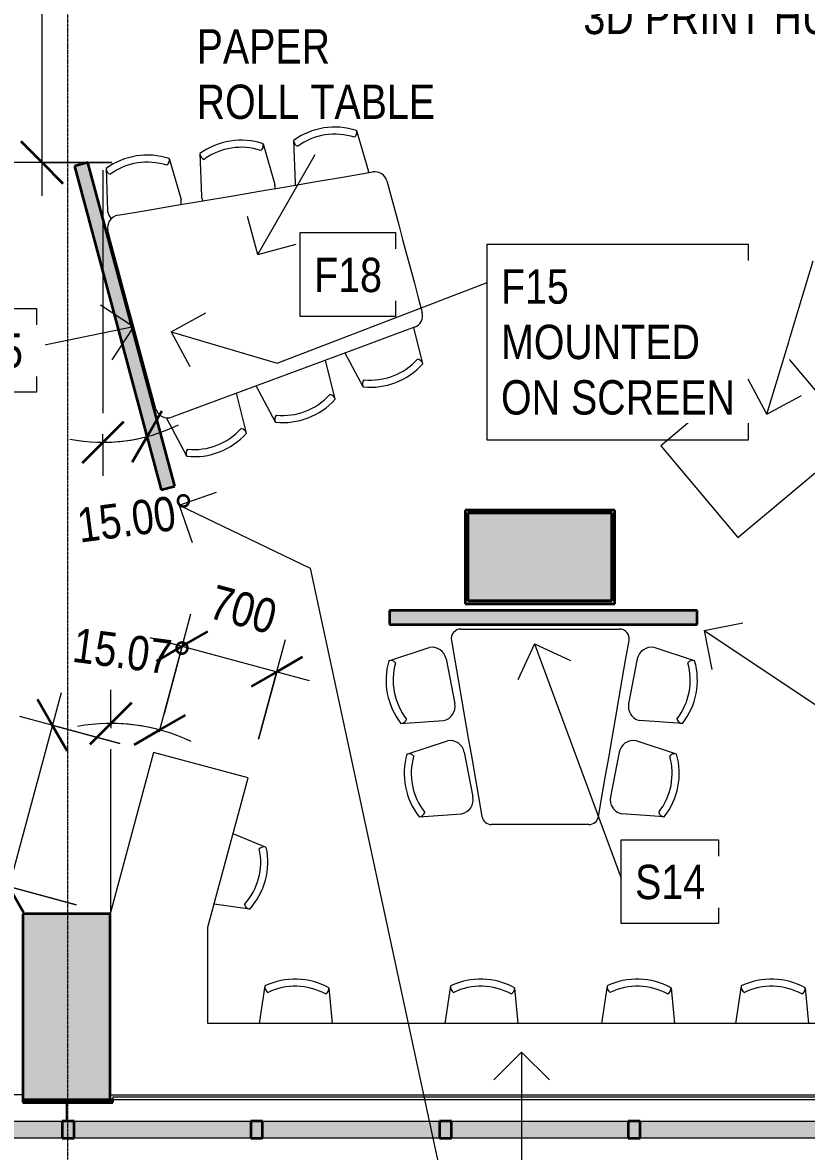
# Model space of a CAD drawing. Header units: millimetres. Extents: x -31381 to 39197, y -15686 to 26001.
# Drawn here: x 12634 to 18242, y -11502 to -3419 of the extents above; entities that cross this region are included whole.
import ezdxf

# ---------------------------------------------------------------- set-up
doc = ezdxf.new("R2010")
doc.units = ezdxf.units.MM
doc.linetypes.add('BVNDH-Grid Line', pattern=[22.225, 12.7, -3.175, 3.175, -3.175])
doc.linetypes.add('Hidden', pattern=[7.14375, 4.7625, -2.38125])
for name, color, linetype, lineweight in [('A-ANNO-DIMS', 211, 'Continuous', 9), ('A-ANNO-DIMS-100', 211, 'Continuous', 9), ('A-COLS', 52, 'Continuous', 13), ('A-DETL', 90, 'Continuous', 9), ('A-WALL', 113, 'Continuous', 13), ('A-WALL-PATT', 111, 'Continuous', 13), ('G-ANNO-TEXT', 231, 'Continuous', 9), ('G-IMPT', 8, 'Continuous', 9), ('I-FURN', 30, 'Continuous', 13), ('I-WALL', 2, 'Continuous', 13), ('M-HVAC-CDFF', 50, 'Continuous', 9), ('Q-CASE', 31, 'Continuous', 9), ('S-GRID', 1, 'Continuous', 9)]:
    doc.layers.add(name, color=color, linetype=linetype, lineweight=lineweight)
doc.styles.add('Arial Narrow_2', font='ARIALN.TTF', dxfattribs={"height": 245.820669})
doc.dimstyles.new('BVNDH_2_5mm_with_CL_ROUNDED', dxfattribs={"dimscale": 304.8, "dimtxt": 250, "dimasz": 0.984252, "dimexe": 0.787402, "dimexo": 0.0625, "dimgap": 0.574147, "dimtad": 1, "dimdec": 0, "dimrnd": 10, "dimzin": 0, "dimdsep": 46, "dimtxsty": 'Arial Narrow_2', "dimblk1": 'OBLIQUE', "dimblk2": 'OBLIQUE', "dimsah": 1, "dimcen": 0.09, "dimdle": 0.787402, "dimazin": 0, "dimtfac": 1, "dimtdec": 4, "dimtix": 1, "dimtmove": 0, "dimatfit": 3, "dimfxl": 1.64042, "dimfxlon": 1, "dimtvp": 1, "dimtolj": 1, "dimtzin": 0, "dimarcsym": 2})
doc.dimstyles.new('BVNDH_Diagonal_-_2_5mm', dxfattribs={"dimscale": 304.8, "dimtxt": 250, "dimasz": 0.984252, "dimexe": 0.787402, "dimexo": 0.492126, "dimgap": 0.574147, "dimtad": 1, "dimdec": 0, "dimzin": 0, "dimdsep": 46, "dimtxsty": 'Arial Narrow_2', "dimblk1": 'OBLIQUE', "dimblk2": 'OBLIQUE', "dimsah": 1, "dimcen": 0.09, "dimdle": 0.787402, "dimazin": 0, "dimtfac": 1, "dimtdec": 4, "dimtmove": 2, "dimatfit": 1, "dimfxl": 1, "dimtvp": 1, "dimtolj": 1, "dimtzin": 0, "dimarcsym": 2})

# ---------------------------------------------------------------- blocks, each defined once
blk = doc.blocks.new('Walls 1 - 140902 Building Facade_sat-1083296-Level 9 201 Kent St 1_100')
at = {"layer": 'G-IMPT', "lineweight": 13}
h = blk.add_hatch(color=254, dxfattribs=at)
h.paths.add_polyline_path([(8025.8, -11406.1), (33252.1, -11406.1), (34572.7, -10062.7), (35857, -10062.6), (36143.4, -10348.9), (35859.1, -10054.5), (34759.1, -10054.5), (34759.1, -9942.6), (34522.3, -9942.7), (33201.8, -11286.1), (-28884.7, -11286.1), (-28884.7, 22446.2), (-27551.8, 23804), (7526.8, 23803.2), (7528.2, 22383.7), (15558.5, 14390.4), (20647.8, 14389.7), (34759.1, 14387.6), (34759.1, 14507.6), (15608, 14510.4), (7648.2, 22433.7), (7646.7, 23923.1), (-27602.1, 23924), (-29004.7, 22495.3), (-29004.7, -11406.1), (6974, -11406.1)], flags=0)
h.paths.add_polyline_path([(35839.1, 14507.6), (37477.1, 16145.5), (37477.1, 16154.6), (35830.1, 14507.6)], flags=0)
at = {"layer": 'A-WALL', "color": 47, "lineweight": 35}
for p, q in [((13003.2, -11286.1), (12918.2, -11286.1)), ((12918.2, -11286.1), (12918.2, -11406.1)), ((13003.2, -11406.1), (13003.2, -11286.1)), ((14351.5, -11286.1), (14266.5, -11286.1)), ((14266.5, -11286.1), (14266.5, -11406.1)), ((14351.5, -11406.1), (14351.5, -11286.1)), ((15702, -11286.1), (15617, -11286.1)), ((15617, -11286.1), (15617, -11406.1)), ((15702, -11406.1), (15702, -11286.1)), ((17052.4, -11286.1), (16967.4, -11286.1)), ((16967.4, -11286.1), (16967.4, -11406.1)), ((17052.4, -11406.1), (17052.4, -11286.1)), ((12918.2, -11406.1), (13003.2, -11406.1)), ((14266.5, -11406.1), (14351.5, -11406.1)), ((15617, -11406.1), (15702, -11406.1)), ((16967.4, -11406.1), (17052.4, -11406.1))]:
    blk.add_line(p, q, dxfattribs=at)
at = {"layer": 'G-IMPT', "color": 67, "lineweight": 13}
for p, q in [((6216.5, -11286.1), (33201.8, -11286.1)), ((33252.1, -11406.1), (-29004.7, -11406.1))]:
    blk.add_line(p, q, dxfattribs=at)
blk = doc.blocks.new('Walls 1 - Walls 1-1083272-Level 9 201 Kent St 1_100')
blk.add_blockref('Walls 1 - 140902 Building Facade_sat-1083296-Level 9 201 Kent St 1_100', (0, 0))
blk = doc.blocks.new('Columns - Columns-1584503-Level 9 201 Kent St 1_100')
at = {"layer": 'A-COLS'}
blk.add_hatch(color=254, dxfattribs=at).paths.add_polyline_path([(12759, -11131.1), (13260.7, -11131.1), (13259.8, -9801.1), (12635.7, -9801.1), (12635.7, -11131.1)], flags=0)
at = {"layer": 'A-COLS', "color": 47, "lineweight": 35}
for p, q in [((12635.7, -9801.1), (12635.7, -11131.1)), ((13260.7, -9801.1), (12635.7, -9801.1)), ((13260.7, -11131.1), (13260.7, -9801.1)), ((12635.7, -11131.1), (13260.7, -11131.1))]:
    blk.add_line(p, q, dxfattribs=at)
blk = doc.blocks.new('Columns14 - Columns-1587323-Level 9 201 Kent St 1_100')
at = {"layer": 'A-COLS'}
blk.add_hatch(color=254, dxfattribs=at).paths.add_polyline_path([(13607.1, -7068.3), (14017.8, -7068.3), (14017.8, -6437.5), (12987, -6437.5), (12987, -7068.3), (13344.2, -7068.3)], flags=0)
at = {"layer": 'A-COLS', "color": 47, "lineweight": 35}
for p, q in [((12987, -6437.5), (12987, -7068.3)), ((14017.8, -6437.5), (12987, -6437.5)), ((14017.8, -7068.3), (14017.8, -6437.5)), ((12987, -7068.3), (14017.8, -7068.3))]:
    blk.add_line(p, q, dxfattribs=at)
blk = doc.blocks.new('Chair-Desk - Chair-Desk-V7-Level 9 201 Kent St 1_100')
at = {"layer": 'I-FURN', "lineweight": 9}
for p, q in [((-228.6, 0), (-266.4, -302.4)), ((228.6, 0), (265.8, -302.4)), ((-163.6, -405.3), (163, -405.3))]:
    blk.add_line(p, q, dxfattribs=at)
for centre, radius, start, end in [((-186, -6.7), 43.1, 170.99707, 243.1852), ((0, -446.9), 502, 62.90887, 117.09113), ((0, -446.9), 451.2, 62.90887, 117.09113), ((186, -6.7), 43.1, 296.8148, 9.00293), ((-163.6, -302.4), 102.8, 180, 270), ((163, -302.4), 102.8, 270, 0)]:
    blk.add_arc(centre, radius, start, end, dxfattribs=at)
blk = doc.blocks.new('Chair-Desk - Chair-Desk-V9-Level 9 201 Kent St 1_100')
at = {"layer": 'I-FURN', "lineweight": 9}
for p, q in [((-163.6, 405.3), (163, 405.3)), ((-228.6, 0), (-266.4, 302.4)), ((228.6, 0), (265.8, 302.4))]:
    blk.add_line(p, q, dxfattribs=at)
for centre, radius, start, end in [((-163.6, 302.4), 102.8, 90, 180), ((163, 302.4), 102.8, 360, 90), ((-186, 6.7), 43.1, 116.8148, 189.00293), ((0, 446.9), 451.2, 242.90887, 297.09113), ((186, 6.7), 43.1, 350.99707, 63.1852), ((0, 446.9), 502, 242.90887, 297.09113)]:
    blk.add_arc(centre, radius, start, end, dxfattribs=at)
blk = doc.blocks.new('Chair-Desk - Chair-Desk-V12-Level 9 201 Kent St 1_100')
at = {"layer": 'I-FURN', "lineweight": 9}
for p, q in [((-228.6, 0), (-264.3, -285.5)), ((228.6, 0), (264.4, -291.5))]:
    blk.add_line(p, q, dxfattribs=at)
for centre, radius, start, end in [((-186, -6.7), 43.1, 170.99707, 243.1852), ((0, -446.9), 502, 62.90887, 117.09113), ((0, -446.9), 451.2, 62.90887, 117.09113), ((186, -6.7), 43.1, 296.8148, 9.00293)]:
    blk.add_arc(centre, radius, start, end, dxfattribs=at)
blk = doc.blocks.new('Chair-Desk - Chair-Desk-V13-Level 9 201 Kent St 1_100')
at = {"layer": 'I-FURN', "lineweight": 9}
for p, q in [((-228.6, 0), (-265.2, -293.2)), ((228.6, 0), (265.8, -302.4))]:
    blk.add_line(p, q, dxfattribs=at)
for centre, radius, start, end in [((-186, -6.7), 43.1, 170.99707, 243.1852), ((0, -446.9), 502, 62.90887, 117.09113), ((0, -446.9), 451.2, 62.90887, 117.09113), ((186, -6.7), 43.1, 296.8148, 9.00293), ((163, -302.4), 102.8, 357.11341, 0)]:
    blk.add_arc(centre, radius, start, end, dxfattribs=at)
blk = doc.blocks.new('Chair-Desk - Chair-Desk-V14-Level 9 201 Kent St 1_100')
at = {"layer": 'I-FURN', "lineweight": 9}
for p, q in [((-228.6, 0), (-261.9, -266.1)), ((228.6, 0), (262, -272))]:
    blk.add_line(p, q, dxfattribs=at)
for centre, radius, start, end in [((-186, -6.7), 43.1, 170.99707, 243.1852), ((0, -446.9), 502, 62.90887, 117.09113), ((0, -446.9), 451.2, 62.90887, 117.09113), ((186, -6.7), 43.1, 296.8148, 9.00293)]:
    blk.add_arc(centre, radius, start, end, dxfattribs=at)
blk = doc.blocks.new('Chair-Desk - Chair-Desk-V15-Level 9 201 Kent St 1_100')
at = {"layer": 'I-FURN', "lineweight": 9}
for p, q in [((-228.6, 0), (-266.4, 302.4)), ((228.6, 0), (265.8, 302.4))]:
    blk.add_line(p, q, dxfattribs=at)
for centre, radius, start, end in [((-163.6, 302.4), 102.8, 163.66716, 180), ((163, 302.4), 102.8, 360, 19.67351), ((-186, 6.7), 43.1, 116.8148, 189.00293), ((0, 446.9), 451.2, 242.90887, 297.09113), ((186, 6.7), 43.1, 350.99707, 63.1852), ((0, 446.9), 502, 242.90887, 297.09113)]:
    blk.add_arc(centre, radius, start, end, dxfattribs=at)
blk = doc.blocks.new('Chair-Desk - Chair-Desk-V16-Level 9 201 Kent St 1_100')
at = {"layer": 'I-FURN', "lineweight": 9}
for p, q in [((-228.6, 0), (-266.4, 302.4)), ((228.6, 0), (265.8, 302.4))]:
    blk.add_line(p, q, dxfattribs=at)
for centre, radius, start, end in [((-163.6, 302.4), 102.8, 159.28604, 180), ((163, 302.4), 102.8, 360, 34.22859), ((-186, 6.7), 43.1, 116.8148, 189.00293), ((0, 446.9), 451.2, 242.90887, 297.09113), ((186, 6.7), 43.1, 350.99707, 63.1852), ((0, 446.9), 502, 242.90887, 297.09113)]:
    blk.add_arc(centre, radius, start, end, dxfattribs=at)
blk = doc.blocks.new('Chair-Desk - Chair-Desk-V17-Level 9 201 Kent St 1_100')
at = {"layer": 'I-FURN', "lineweight": 9}
for p, q in [((-228.6, 0), (-266.4, 302.4)), ((228.6, 0), (265.8, 302.4))]:
    blk.add_line(p, q, dxfattribs=at)
for centre, radius, start, end in [((-163.6, 302.4), 102.8, 174.7868, 180), ((163, 302.4), 102.8, 360, 8.60349), ((-186, 6.7), 43.1, 116.8148, 189.00293), ((0, 446.9), 451.2, 242.90887, 297.09113), ((186, 6.7), 43.1, 350.99707, 63.1852), ((0, 446.9), 502, 242.90887, 297.09113)]:
    blk.add_arc(centre, radius, start, end, dxfattribs=at)
blk = doc.blocks.new('Chair-Desk - Chair-Desk-V18-Level 9 201 Kent St 1_100')
at = {"layer": 'I-FURN', "lineweight": 9}
for p, q in [((-228.6, 0), (-260.4, -254.7)), ((228.6, 0), (260, -255.4))]:
    blk.add_line(p, q, dxfattribs=at)
for centre, radius, start, end in [((-186, -6.7), 43.1, 170.99707, 243.1852), ((0, -446.9), 502, 62.90887, 117.09113), ((0, -446.9), 451.2, 62.90887, 117.09113), ((186, -6.7), 43.1, 296.8148, 9.00293)]:
    blk.add_arc(centre, radius, start, end, dxfattribs=at)
blk = doc.blocks.new('Chair-Desk - Chair-Desk-V28-Level 9 201 Kent St 1_100')
at = {"layer": 'I-FURN', "lineweight": 9}
for p, q in [((-228.6, 0), (-262.5, -270.9)), ((228.6, 0), (260.2, -256.9))]:
    blk.add_line(p, q, dxfattribs=at)
for centre, radius, start, end in [((-186, -6.7), 43.1, 170.99707, 243.1852), ((0, -446.9), 502, 62.90887, 117.09113), ((0, -446.9), 451.2, 62.90887, 117.09113), ((186, -6.7), 43.1, 296.8148, 9.00293)]:
    blk.add_arc(centre, radius, start, end, dxfattribs=at)
blk = doc.blocks.new('Furniture 9 - University Table_sat-1760779-Level 9 201 Kent St 1_100')
at = {"layer": 'G-IMPT', "flags": 128}
for points in [[(183.2, -80), (308.2, -80), (435, -80), (560.7, -80), (686.8, -80), (812.9, -80), (938.7, -80), (1064.8, -80), (1190.7, -80), (1316.8, -80)], [(114.2, -162), (138.5, -302), (162.8, -442), (187.1, -582), (211.5, -722), (235.8, -862), (260.1, -1002), (284.4, -1142), (308.7, -1282), (333, -1422)], [(1167, -1422), (1191.3, -1282), (1215.6, -1142), (1239.9, -1002), (1264.2, -862), (1288.5, -722), (1312.9, -582), (1337.2, -442), (1361.5, -302), (1385.8, -162)], [(1098.1, -1480), (1028.4, -1480), (958.8, -1480), (889.2, -1480), (819.6, -1480), (750, -1480), (680.4, -1480), (610.8, -1480), (541.2, -1480), (471.6, -1480), (401.9, -1480)]]:
    blk.add_lwpolyline(points, dxfattribs=at)
at = {"layer": 'G-IMPT'}
for centre, start, end in [((183.2, -150), 90, 189.84887), ((1316.8, -150), 350.15113, 90), ((401.9, -1410), 189.84887, 270), ((1098.1, -1410), 270, 350.15113)]:
    blk.add_arc(centre, 70, start, end, dxfattribs=at)
blk = doc.blocks.new('Furniture 9 - Furniture 9-1760781-Level 9 201 Kent St 1_100')
blk.add_blockref('Furniture 9 - University Table_sat-1760779-Level 9 201 Kent St 1_100', (15587.8, -7912.3))
blk = doc.blocks.new('Casework 11 - Casework 10-1791784-Level 9 201 Kent St 1_100')
at = {"layer": 'Q-CASE'}
for p, q in [((19373.6, -5792.1), (18270.3, -5792.1)), ((18270.3, -5792.1), (18270.3, -6648.5)), ((19373.6, -6648.5), (19373.6, -5792.1)), ((18270.3, -6648.5), (19373.6, -6648.5))]:
    blk.add_line(p, q, dxfattribs=at)
blk = doc.blocks.new('Casework 15 - Casework 15-1890616-Level 9 201 Kent St 1_100')
at = {"layer": 'Q-CASE'}
for p, q in [((13571.8, -8645.7), (13260.7, -9801.1)), ((14247.7, -8827.7), (13571.8, -8645.7)), ((13960, -9896.2), (14247.7, -8827.7)), ((13960, -10586.9), (13960, -9896.2)), ((19709.9, -10586.9), (13960, -10586.9)), ((19709.9, -11097.1), (19709.9, -10586.9)), ((13260.7, -11097.1), (19709.9, -11097.1))]:
    blk.add_line(p, q, dxfattribs=at)
blk = doc.blocks.new('Casework 14 - Casework 14-1946367-Level 9 201 Kent St 1_100')
at = {"layer": 'Q-CASE'}
for p, q in [((7546.1, -11151.1), (7546.1, -11286.1)), ((12635.7, -11097.1), (7890.1, -11097.1)), ((12948.2, -11286.1), (12948.2, -11151.1)), ((7546.1, -11286.1), (12948.2, -11286.1))]:
    blk.add_line(p, q, dxfattribs=at)
blk = doc.blocks.new('Casework 18 - Casework 18-2049640-Level 9 201 Kent St 1_100')
at = {"layer": 'Q-CASE'}
for p, q in [((12948.2, -11151.1), (12948.2, -11286.1)), ((12948.2, -11286.1), (22978.7, -11286.1))]:
    blk.add_line(p, q, dxfattribs=at)
blk = doc.blocks.new('Air Terminals 1 - Paper Roll Table_sat-2111509-Level 9 201 Kent St 1_100')
at = {"layer": 'G-IMPT', "flags": 128}
for points in [[(226.9, 120), (343.1, 120), (459.4, 120), (575.6, 120), (691.9, 120), (808.1, 120), (924.4, 120), (1040.6, 120), (1156.9, 120), (1273.1, 120)], [(294.1, -1416.5), (278.8, -1254.3), (263.6, -1092.1), (248.4, -929.9), (233.2, -767.6), (218, -605.4), (202.8, -443.2), (187.6, -281), (172.4, -118.8), (157.2, 43.5)], [(1342.8, 43.5), (1327.6, -118.8), (1312.4, -281), (1297.2, -443.2), (1282, -605.4), (1266.8, -767.6), (1251.6, -929.9), (1236.4, -1092.1), (1221.2, -1254.3), (1205.9, -1416.5)], [(1136.3, -1480), (1050.4, -1480), (964.6, -1480), (878.8, -1480), (792.9, -1480), (707.1, -1480), (621.2, -1480), (535.4, -1480), (449.6, -1480), (363.7, -1480)]]:
    blk.add_lwpolyline(points, dxfattribs=at)
at = {"layer": 'G-IMPT'}
for centre, start, end in [((226.9, 50), 90, 185.35583), ((1273.1, 50), 354.64417, 90), ((363.7, -1410), 185.35583, 270), ((1136.3, -1410), 270, 354.64417)]:
    blk.add_arc(centre, 70, start, end, dxfattribs=at)
blk = doc.blocks.new('Air Terminals 1 - Air Terminals 1-2111605-Level 9 201 Kent St 1_100')
at = {"xscale": 1.262499999999999, "yscale": 1.262499999999999, "zscale": 1.262499999999999, "rotation": 104.9999999999995}
blk.add_blockref('Air Terminals 1 - Paper Roll Table_sat-2111509-Level 9 201 Kent St 1_100', (14027.2, -6639.2), dxfattribs=at)
blk = doc.blocks.new('DIMBLOCK8-Level 9 201 Kent St 1_100')
at = {"layer": 'A-ANNO-DIMS-100'}
for p, q in [((12773.5, -4660), (12773.5, -2383.9)), ((13273.5, -2623.9), (12533.5, -2623.9)), ((12773.5, -2623.9), (13273.5, -2623.9)), ((13273.5, -4420), (12533.5, -4420)), ((12773.5, -4420), (13273.5, -4420))]:
    blk.add_line(p, q, dxfattribs=at)
at = {"layer": 'A-ANNO-DIMS-100', "lineweight": 35}
for p, q in [((12773.5, -2623.9), (12623.5, -2473.9)), ((12773.5, -2623.9), (12923.5, -2773.9)), ((12773.5, -4420), (12623.5, -4270)), ((12773.5, -4420), (12923.5, -4570))]:
    blk.add_line(p, q, dxfattribs=at)
at = {"layer": 'A-ANNO-DIMS-100', "color": 0, "insert": (12281.2, -3831.5), "char_height": 245.82, "width": 742.857, "attachment_point": 1, "rotation": 90, "line_spacing_factor": 0.968573, "style": 'Arial Narrow_2'}
blk.add_mtext('1800', dxfattribs=at)
blk = doc.blocks.new('_Oblique')
at = {"color": 0, "linetype": 'ByBlock', "lineweight": -2}
blk.add_line((-0.5, -0.5), (0.5, 0.5), dxfattribs=at)
blk = doc.blocks.new('DIMBLOCK9-Level 9 201 Kent St 1_100')
at = {"layer": 'A-ANNO-DIMS-100'}
for p, q in [((13265.7, -8437.4), (13265.7, -8197.4)), ((13615.5, -8483.7), (13677.9, -8251.9)), ((13265.7, -8437.4), (13265.7, -8471.1)), ((13615.5, -8483.7), (13610.8, -8500.9)), ((13615.5, -8483.7), (13615.5, -8483.7))]:
    blk.add_line(p, q, dxfattribs=at)
at = {"layer": 'A-ANNO-DIMS-100', "lineweight": 35}
for p, q in [((13265.7, -8437.4), (13415.7, -8287.4)), ((13615.5, -8483.7), (13799.3, -8377.8)), ((13265.7, -8437.4), (13115.7, -8587.4)), ((13615.5, -8483.7), (13431.6, -8589.5))]:
    blk.add_line(p, q, dxfattribs=at)
at = {"layer": 'A-ANNO-DIMS-100'}
for start, end in [(64.7046, 100.22319), (74.92779, 90)]:
    blk.add_arc((13265.7, -9782.5), 1345.1, start, end, dxfattribs=at)
at = {"layer": 'A-ANNO-DIMS-100', "color": 0, "insert": (13014.2, -7750.6), "char_height": 245.82, "width": 1000, "attachment_point": 1, "rotation": 352.46389, "line_spacing_factor": 0.968573, "style": 'Arial Narrow_2'}
blk.add_mtext('15.07°', dxfattribs=at)
blk = doc.blocks.new('DIMBLOCK10-Level 9 201 Kent St 1_100')
at = {"layer": 'A-ANNO-DIMS-100'}
for p, q in [((12909.3, -8218.7), (12473.4, -9837.6)), ((13329.7, -8580.5), (12615.2, -8388.1)), ((12846.9, -8450.5), (13329.7, -8580.5)), ((13018.6, -9735.9), (12304, -9543.5)), ((12535.8, -9605.9), (13018.6, -9735.9))]:
    blk.add_line(p, q, dxfattribs=at)
at = {"layer": 'A-ANNO-DIMS-100', "lineweight": 35}
for p, q in [((12846.9, -8450.5), (12741.1, -8266.6)), ((12846.9, -8450.5), (12952.8, -8634.3)), ((12535.8, -9605.9), (12429.9, -9422)), ((12535.8, -9605.9), (12641.6, -9789.7))]:
    blk.add_line(p, q, dxfattribs=at)
at = {"layer": 'A-ANNO-DIMS-100', "color": 0, "insert": (12135.5, -9199), "char_height": 245.82, "width": 742.857, "attachment_point": 1, "rotation": 74.92779, "line_spacing_factor": 0.968573, "style": 'Arial Narrow_2'}
blk.add_mtext('1200', dxfattribs=at)
blk = doc.blocks.new('DIMBLOCK11-Level 9 201 Kent St 1_100')
at = {"layer": 'A-ANNO-DIMS-100'}
for p, q in [((13646.7, -8367.7), (13839.1, -7653.2)), ((13545, -7822.5), (14684.4, -8129.4)), ((14322.6, -8549.8), (14515, -7835.2)), ((13776.7, -7884.9), (13646.7, -8367.7)), ((14452.6, -8067), (14322.6, -8549.8))]:
    blk.add_line(p, q, dxfattribs=at)
at = {"layer": 'A-ANNO-DIMS-100', "lineweight": 35}
for p, q in [((13776.7, -7884.9), (13960.5, -7779.1)), ((13776.7, -7884.9), (13592.9, -7990.8)), ((14452.6, -8067), (14636.5, -7961.1)), ((14452.6, -8067), (14268.8, -8172.8))]:
    blk.add_line(p, q, dxfattribs=at)
at = {"layer": 'A-ANNO-DIMS-100', "color": 0, "insert": (14018.5, -7440.3), "char_height": 245.82, "width": 557.143, "attachment_point": 1, "rotation": 344.92779, "line_spacing_factor": 0.968573, "style": 'Arial Narrow_2'}
blk.add_mtext('700', dxfattribs=at)
blk = doc.blocks.new('DIMBLOCK14-Level 9 201 Kent St 1_100')
at = {"layer": 'A-ANNO-DIMS-100'}
for p, q in [((13524.6, -6383), (13462.4, -6151.2)), ((13209.7, -6424.5), (13209.7, -6365.9)), ((13524.6, -6383), (13610, -6701.8)), ((13209.7, -6424.5), (13209.7, -6424.5)), ((13209.7, -6424.5), (13209.7, -6664.5))]:
    blk.add_line(p, q, dxfattribs=at)
at = {"layer": 'A-ANNO-DIMS-100', "lineweight": 35}
for p, q in [((13524.6, -6383), (13630.6, -6199.3)), ((13209.7, -6424.5), (13359.7, -6274.5)), ((13524.6, -6383), (13418.5, -6566.7)), ((13209.7, -6424.5), (13059.7, -6574.5))]:
    blk.add_line(p, q, dxfattribs=at)
at = {"layer": 'A-ANNO-DIMS-100'}
for start, end in [(258.69707, 296.30293), (270, 285)]:
    blk.add_arc((13209.7, -5207.9), 1216.6, start, end, dxfattribs=at)
at = {"layer": 'A-ANNO-DIMS-100', "color": 0, "insert": (13012.1, -6899), "char_height": 245.82, "width": 1000, "attachment_point": 1, "rotation": 7.5, "line_spacing_factor": 0.968573, "style": 'Arial Narrow_2'}
blk.add_mtext('15.00°', dxfattribs=at)

msp = doc.modelspace()

# ---------------------------------------------------------------- hatches: boundary and pattern name
at = {"layer": 'A-WALL-PATT', "lineweight": 9}
for points in [[(13626.7, -6764.1), (13723.3, -6738.3), (13102.1, -4420), (13005.5, -4445.9), (13561.6, -6521.4)], [(15800.3, -7580.3), (15820.3, -7580.3), (15820.3, -6909.5), (15800.3, -6909.5), (15800.3, -7560.3)], [(16440.4, -6929.5), (16851.1, -6929.5), (16851.1, -6909.5), (15820.3, -6909.5), (15820.3, -6929.5)], [(16851.1, -7560.3), (16871.1, -7559.9), (16871.1, -6909.5), (16851.1, -6909.5), (16851.1, -7538.5)], [(16703.4, -7580.3), (16871.1, -7580.3), (16871.1, -7560.3), (15820.3, -7560.3), (15820.3, -7580.3), (16440.4, -7580.3)], [(16966.4, -7729.5), (17460.7, -7729.5), (17460.7, -7629.5), (15260.7, -7629.5), (15260.7, -7729.5), (16703.4, -7729.5)], [(13280.7, -11151.1), (13280.7, -11131.1), (12635.7, -11131.1), (12635.7, -11151.1), (13260.7, -11151.1)]]:
    msp.add_hatch(color=256, dxfattribs=at).paths.add_polyline_path(points, flags=0)

# ---------------------------------------------------------------- linework, layer by layer
at = {"layer": 'A-DETL', "linetype": 'Hidden'}
for p, q in [((13209.7, -4475.9), (13209.7, -6215.9)), ((13265.7, -9781.1), (13265.7, -8621.1))]:
    msp.add_line(p, q, dxfattribs=at)
at = {"layer": 'G-ANNO-TEXT', "color": 7}
for p, q in [((14318.6, -5079.7), (14728.5, -4363.4)), ((14318.6, -5079.7), (14244.3, -4806.7)), ((14318.6, -5079.7), (14591.5, -5005.4)), ((14454.7, -5858), (15957.5, -5281.2)), ((13427.7, -5597), (13191.4, -5441.6)), ((13696.7, -5632.9), (13945.4, -5498.1)), ((13427.7, -5597), (12733.5, -5740.5)), ((13427.7, -5597), (13272.4, -5833.3)), ((13696.7, -5632.9), (13831.5, -5881.5)), ((13696.7, -5632.9), (14454.7, -5858)), ((13755.2, -6874.4), (14022.3, -6781.4)), ((13755.2, -6874.4), (13848.3, -7141.5)), ((13755.2, -6874.4), (14690.9, -7326.6)), ((14690.9, -7326.6), (16162.8, -14158.3)), ((17510.6, -7772.9), (17788, -7717.3)), ((17510.6, -7772.9), (17566.2, -8050.2)), ((17510.6, -7772.9), (18811.5, -8639.7)), ((16297.2, -7867.1), (16178.9, -8124)), ((16297.2, -7867.1), (16554.1, -7985.5)), ((16297.2, -7867.1), (16916.9, -9545)), ((16205, -10790.2), (16005, -10990.2)), ((16205, -10790.2), (16405, -10990.2)), ((16205, -10790.2), (16205, -12250))]:
    msp.add_line(p, q, dxfattribs=at)
at = {"layer": 'G-ANNO-TEXT', "color": 7, "flags": 128}
for points in [[(14620.3, -4923.2), (15302.8, -4923.2), (15302.8, -5524), (14620.3, -5524)], [(15957.5, -5006.2), (17825, -5006.2), (17825, -6408.6), (15957.5, -6408.6)], [(12036, -5465.5), (12733.5, -5465.5), (12733.5, -6066.3), (12036, -6066.3)], [(16916.9, -9270), (17614.4, -9270), (17614.4, -9870.8), (16916.9, -9870.8)]]:
    msp.add_lwpolyline(points, close=True, dxfattribs=at)
at = {"layer": 'I-WALL', "lineweight": 35}
for p, q in [((13102.1, -4420), (13005.5, -4445.9)), ((13723.3, -6738.3), (13102.1, -4420)), ((13005.5, -4445.9), (13626.7, -6764.1)), ((13626.7, -6764.1), (13723.3, -6738.3)), ((15800.3, -6909.5), (15800.3, -7580.3)), ((16871.1, -6909.5), (15800.3, -6909.5)), ((15820.3, -7560.3), (15820.3, -6929.5)), ((15820.3, -6929.5), (16851.1, -6929.5)), ((16851.1, -6929.5), (16851.1, -7560.3)), ((16871.1, -7580.3), (16871.1, -6909.5)), ((15800.3, -7580.3), (16871.1, -7580.3)), ((16851.1, -7560.3), (15820.3, -7560.3)), ((17460.7, -7629.5), (15260.7, -7629.5)), ((15260.7, -7629.5), (15260.7, -7729.5)), ((17460.7, -7729.5), (17460.7, -7629.5)), ((15260.7, -7729.5), (17460.7, -7729.5)), ((13280.7, -11131.1), (12635.7, -11131.1)), ((12635.7, -11131.1), (12635.7, -11151.1)), ((12635.7, -11151.1), (13280.7, -11151.1)), ((13280.7, -11151.1), (13280.7, -11131.1))]:
    msp.add_line(p, q, dxfattribs=at)
at = {"layer": 'I-WALL', "lineweight": 9}
for p, q in [((13280.7, -11111.1), (23432.7, -11111.1)), ((13280.7, -11111.1), (13280.7, -11131.1)), ((23432.7, -11131.1), (13280.7, -11131.1))]:
    msp.add_line(p, q, dxfattribs=at)
at = {"layer": 'S-GRID', "linetype": 'BVNDH-Grid Line'}
msp.add_line((12956.3, 24701), (12956.3, -12591), dxfattribs=at)

# ---------------------------------------------------------------- block references
at = {"layer": 'A-COLS', "color": 67}
for name, p in [('Columns14 - Columns-1587323-Level 9 201 Kent St 1_100', (2833.3, -492)), ('Columns - Columns-1584503-Level 9 201 Kent St 1_100', (0, 0))]:
    msp.add_blockref(name, p, dxfattribs=at)
at = {"layer": 'A-WALL', "color": 67}
msp.add_blockref('Walls 1 - Walls 1-1083272-Level 9 201 Kent St 1_100', (0, 0), dxfattribs=at)
at = {"layer": 'I-FURN', "lineweight": 9}
for name, p, rotation in [('Chair-Desk - Chair-Desk-V17-Level 9 201 Kent St 1_100', (14798.7, -4227.7), 189.0000000000022), ('Chair-Desk - Chair-Desk-V15-Level 9 201 Kent St 1_100', (14129, -4321.8), 189.0000000000022), ('Chair-Desk - Chair-Desk-V16-Level 9 201 Kent St 1_100', (13457.4, -4428.2), 189.0000000000022), ('Chair-Desk - Chair-Desk-V14-Level 9 201 Kent St 1_100', (15284.6, -5944.9), 200.9999999999976), ('Chair-Desk - Chair-Desk-V12-Level 9 201 Kent St 1_100', (14657.6, -6198.2), 200.9999999999976), ('Chair-Desk - Chair-Desk-V13-Level 9 201 Kent St 1_100', (14022.8, -6441.9), 200.9999999999976), ('Chair-Desk - Chair-Desk-V9-Level 9 201 Kent St 1_100', (15298, -8213.2), 281.000000000001), ('Chair-Desk - Chair-Desk-V7-Level 9 201 Kent St 1_100', (17399.2, -8213.2), 258.9999999999989), ('Chair-Desk - Chair-Desk-V9-Level 9 201 Kent St 1_100', (15427.8, -8880.7), 281.000000000001), ('Chair-Desk - Chair-Desk-V7-Level 9 201 Kent St 1_100', (17269.5, -8880.7), 258.9999999999989), ('Chair-Desk - Chair-Desk-V18-Level 9 201 Kent St 1_100', (14318.5, -9545.7), 254.999999999999), ('Chair-Desk - Chair-Desk-V28-Level 9 201 Kent St 1_100', (14597.1, -10323.1), 358.4598704422185), ('Chair-Desk - Chair-Desk-V28-Level 9 201 Kent St 1_100', (15925.3, -10323.1), 358.4598704422185), ('Chair-Desk - Chair-Desk-V28-Level 9 201 Kent St 1_100', (17045.3, -10323.1), 358.4598704422185), ('Chair-Desk - Chair-Desk-V28-Level 9 201 Kent St 1_100', (18005.3, -10323.1), 358.4598704422185)]:
    msp.add_blockref(name, p, dxfattribs=dict(at, rotation=rotation))
msp.add_blockref('Furniture 9 - Furniture 9-1760781-Level 9 201 Kent St 1_100', (0, 230.8), dxfattribs=at)
at = {"layer": 'M-HVAC-CDFF'}
msp.add_blockref('Air Terminals 1 - Air Terminals 1-2111605-Level 9 201 Kent St 1_100', (-219.5, 217.2), dxfattribs=at)
at = {"layer": 'Q-CASE', "rotation": 39.99999999999997}
msp.add_blockref('Casework 11 - Casework 10-1791784-Level 9 201 Kent St 1_100', (-517.8, -13756.8), dxfattribs=at)
at = {"layer": 'Q-CASE'}
for name in ['Casework 18 - Casework 18-2049640-Level 9 201 Kent St 1_100', 'Casework 15 - Casework 15-1890616-Level 9 201 Kent St 1_100', 'Casework 14 - Casework 14-1946367-Level 9 201 Kent St 1_100']:
    msp.add_blockref(name, (0, 0), dxfattribs=at)

# ---------------------------------------------------------------- texts
at = {"layer": 'G-ANNO-TEXT', "color": 7, "attachment_point": 1, "line_spacing_factor": 0.968573, "style": 'Arial Narrow_2'}
for s, insert, char_height, width in [('3D PRINT HUT\\P', (16646.9, -3255.9), 245.821, 2319), ('PAPER\\PROLL TABLE', (13879.8, -3466.3), 245.82, 2037)]:
    msp.add_mtext(s, dxfattribs=dict(at, insert=insert, char_height=char_height, width=width))

# ---------------------------------------------------------------- dimensions: what is measured, and where the dimension line sits
at = {"layer": 'A-ANNO-DIMS'}
for base, p1, p2, angle, override, picture, middle in [((12773.5, -2623.9), (13273.5, -4420), (13273.5, -2623.9), 90, {"dimpost": '<>', "dimfxl": 1796.102956}, 'DIMBLOCK8-Level 9 201 Kent St 1_100', (12473, -3522)), ((14452.6, -8067), (13646.7, -8367.7), (14322.6, -8549.8), 344.92779, {"dimpost": '<>', "dimfxl": 700}, 'DIMBLOCK11-Level 9 201 Kent St 1_100', (14192.8, -7685.8)), ((12535.8, -9605.9), (13329.7, -8580.5), (13018.6, -9735.9), 74.92779, {"dimpost": '<>', "dimfxl": 1196.541966}, 'DIMBLOCK10-Level 9 201 Kent St 1_100', (12401.2, -8950))]:
    dim = msp.add_linear_dim(base=base, p1=p1, p2=p2, angle=angle, dimstyle='BVNDH_2_5mm_with_CL_ROUNDED', override=override, dxfattribs=at)
    dim.commit()
    dim.dimension.update_dxf_attribs({"geometry": picture, "text_midpoint": middle})
for base, center, p1, p2, override, picture, middle, turn in [((13315.7, -6419.9), (13209.7, -5207.9), (13209.7, -6215.9), (13648.8, -6846.7), {"dimpost": '<>', "dimfxl": 768.561224}, 'DIMBLOCK14-Level 9 201 Kent St 1_100', (13529.2, -6996.2), 7.5), ((13500.4, -8458), (13265.7, -9782.5), (13571.8, -8645.7), (13265.7, -8621.1), {"dimpost": '<>', "dimfxl": 307.119349}, 'DIMBLOCK9-Level 9 201 Kent St 1_100', (13488.4, -7978.7), 352.46389)]:
    dim = msp.add_angular_dim_3p(base=base, center=center, p1=p1, p2=p2, dimstyle='BVNDH_Diagonal_-_2_5mm', override=override, dxfattribs=at)
    dim.commit()
    dim.dimension.update_dxf_attribs({"geometry": picture, "text_midpoint": middle, "dimtype": 165, "text_rotation": turn})

# ---------------------------------------------------------------- next in the draw order: texts
at = {"layer": 'G-ANNO-TEXT', "color": 7, "char_height": 245.82, "attachment_point": 1, "line_spacing_factor": 0.968573, "style": 'Arial Narrow_2', "bg_fill": 3, "box_fill_scale": 1.25, "bg_fill_color": 0, "bg_fill_transparency": 0}
for s, insert, width in [('F18', (14720.3, -5102.8), 579), ('F15\\PMOUNTED\\PON SCREEN', (16057.5, -5185.8), 2001), ('S15', (12136, -5645), 597), ('S14', (17016.9, -9449.6), 597)]:
    msp.add_mtext(s, dxfattribs=dict(at, insert=insert, width=width))

# ---------------------------------------------------------------- next in the draw order: linework, layer by layer
at = {"layer": 'G-ANNO-TEXT', "color": 7}
for q in [(18290.7, -5125.4), (17825.3, -5972.7), (18208.2, -6088.6)]:
    msp.add_line((17958.8, -6222.1), q, dxfattribs=at)

doc.saveas('drawing.dxf')
